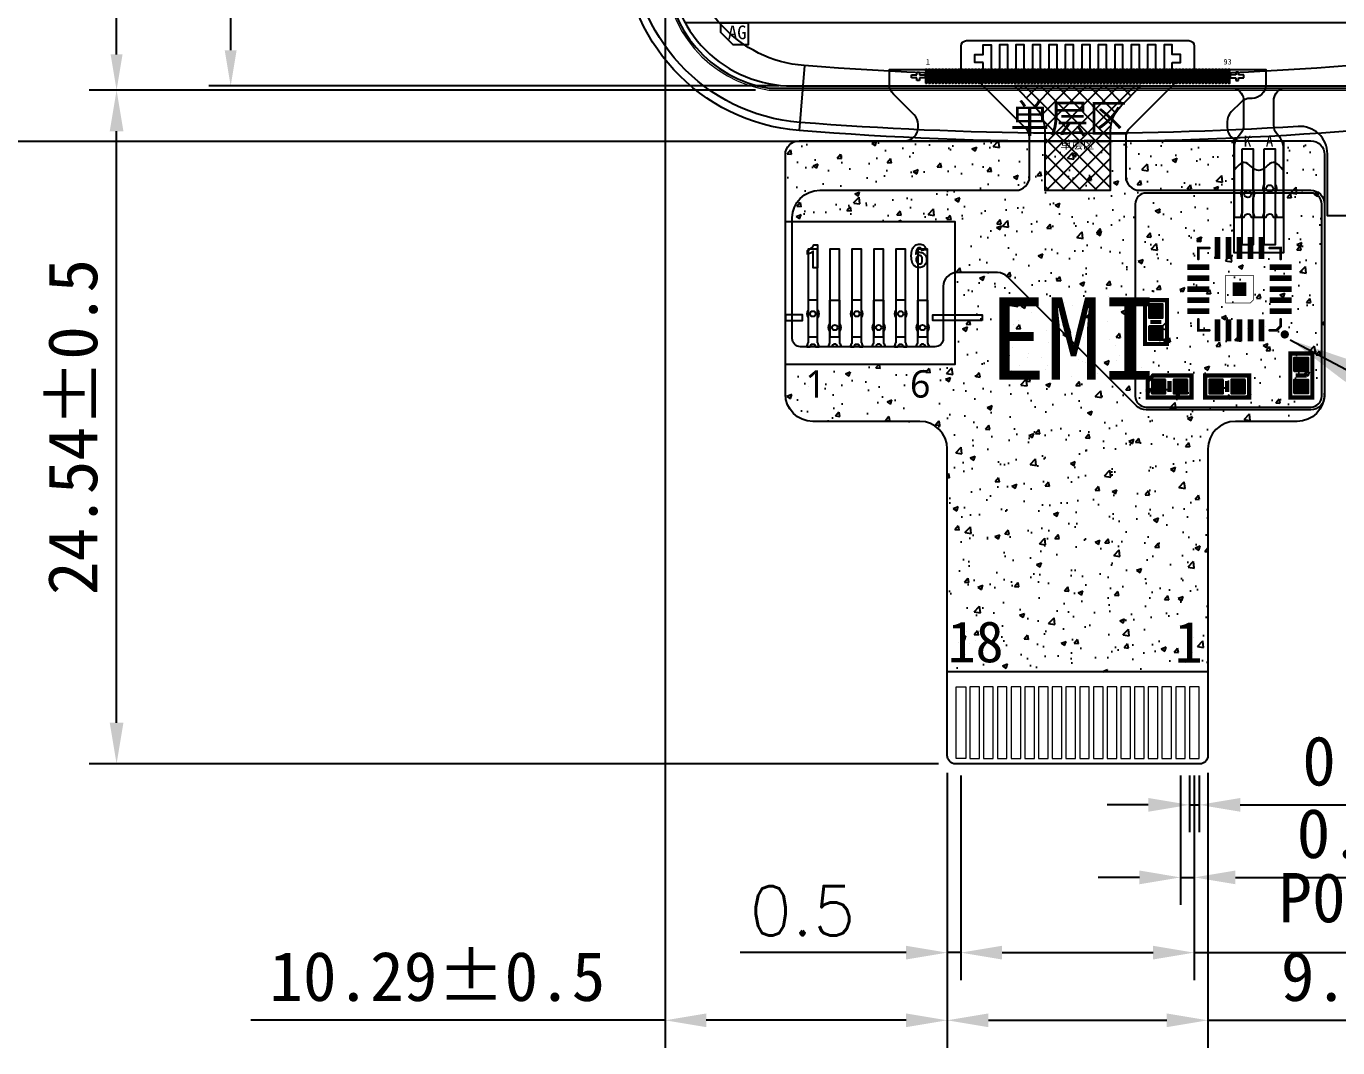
# Model space of a CAD drawing. Header units: millimetres. Extents: x -211 to 1637, y 270 to 770.
# Drawn here: x 1203.39 to 1251.19, y 495.92 to 533.13 of the extents above; entities that cross this region are included whole.
import ezdxf
from ezdxf.enums import TextEntityAlignment as Align

# ---------------------------------------------------------------- set-up
doc = ezdxf.new("R2010")
doc.units = ezdxf.units.MM
doc.linetypes.add('TRMIDX_20', pattern=[2, 1, 1])
for name, color, linetype in [('', 7, 'Continuous'), ('DIM', 4, 'Continuous'), ('FPC', 5, 'Continuous'), ('FPC-O正面白油层', 7, 'Continuous'), ('LENS', 3, 'Continuous'), ('TP_FPC', 62, 'Continuous'), ('保护膜', 5, 'Continuous'), ('标注', 3, 'Continuous')]:
    doc.layers.add(name, color=color, linetype=linetype)
doc.layers.add('DWG', color=7, linetype='Continuous', lineweight=18)
doc.layers.add('LCD', color=4, linetype='Continuous', lineweight=5)
doc.styles.add('Arial', font='arial.ttf', dxfattribs={"height": 3})
doc.styles.add('ROMANS', font='romans.shx', dxfattribs={"width": 0.8})
doc.styles.get("Standard").update_dxf_attribs({"font": 'txt', "bigfont": 'gbcbig.shx'})
doc.styles.add('宋体', font='')
doc.styles.add('黑体', font='simhei.ttf')
doc.styles.get('宋体').set_extended_font_data('SimSun')
doc.dimstyles.new('HJ', dxfattribs={"dimtxt": 2, "dimasz": 2, "dimexe": 1.25, "dimexo": 0.625, "dimtad": 1, "dimtxsty": '黑体', "dimcen": 2, "dimclrd": 4, "dimclre": 4, "dimclrt": 4, "dimadec": 0, "dimazin": 0, "dimtfac": 1, "dimtmove": 0, "dimatfit": 3, "dimfxl": 1, "dimarcsym": 0})
doc.dimstyles.new('ISO-25', dxfattribs={"dimtxt": 2.5, "dimasz": 2.5, "dimexe": 1.25, "dimexo": 0.625, "dimtad": 1, "dimtxsty": 'Standard', "dimcen": 2.5, "dimadec": 0, "dimazin": 0, "dimtfac": 1, "dimtmove": 0, "dimatfit": 3, "dimfxl": 1, "dimarcsym": 0})
doc.dimstyles.new('ISO-25$0', dxfattribs={"dimtxt": 1.8, "dimasz": 1.5, "dimexe": 1, "dimexo": 0.625, "dimtad": 1, "dimdsep": 46, "dimtxsty": 'Standard', "dimcen": 2.5, "dimclrd": 3, "dimclre": 3, "dimclrt": 3, "dimadec": 0, "dimazin": 0, "dimtfac": 1, "dimtmove": 0, "dimatfit": 3, "dimfxl": 1, "dimarcsym": 0})
doc.dimstyles.new('STANDARD 03$0', dxfattribs={"dimscale": 0, "dimtxt": 1.8, "dimasz": 1.3, "dimexe": 0.8, "dimexo": 0.5, "dimgap": 0.5, "dimtad": 0, "dimzin": 0, "dimdsep": 46, "dimtxsty": 'ROMANS', "dimcen": 1, "dimclrd": 256, "dimclre": 256, "dimclrt": 256, "dimadec": 0, "dimazin": 0, "dimtfac": 1, "dimtmove": 0, "dimatfit": 3, "dimfxl": 1, "dimtolj": 1, "dimtzin": 0, "dimlwd": -1, "dimarcsym": 0})

# ---------------------------------------------------------------- blocks, each defined once
blk = doc.blocks.new('*D96')
at = {"layer": 'DIM', "color": 4, "lineweight": -2}
for p, q in [((1241.084, 570.062), (1184.773, 570.062)), ((1186.023, 568.062), (1186.023, 530.927)), ((1241.084, 528.927), (1184.773, 528.927))]:
    blk.add_line(p, q, dxfattribs=at)
at = {"layer": 'DIM', "color": 4}
for points in [[(1185.69, 568.062), (1186.356, 568.062), (1186.023, 570.062)], [(1185.69, 530.927), (1186.356, 530.927), (1186.023, 528.927)]]:
    blk.add_solid(points, dxfattribs=at)
at = {"layer": 'DIM', "color": 4, "insert": (1184.269, 549.919), "char_height": 2, "attachment_point": 5, "rotation": 90, "style": '黑体'}
blk.add_mtext('LENS OD 41,13{\\A0;\\fArial|b0|i0|c134|p34;%%P\\fSimHei|b0|i0|c134|p49;0.05}', dxfattribs=at)
blk = doc.blocks.new('SMOOTH_0$0254')
at = {"const_width": 0.0127}
blk.add_lwpolyline([(-0.00635, 0, 1), (0.00635, 0, 1)], format="xyb", close=True, dxfattribs=at)
blk = doc.blocks.new('DRIL_HOLE_0')
blk.add_lwpolyline([(0, 0, 1), (0, 0, 1)], format="xyb", close=True)
blk = doc.blocks.new('PAD_0')
blk.add_lwpolyline([(0, 0, 1), (0, 0, 1)], format="xyb", close=True)
blk = doc.blocks.new('*D106')
at = {"layer": 'FPC', "color": 3, "lineweight": -2}
for p, q in [((1231.323, 568.086), (1210.042, 568.086)), ((1230.823, 530.952), (1210.042, 530.952))]:
    blk.add_line(p, q, dxfattribs=at)
at = {"layer": 'FPC', "color": 3}
for p, q in [((1210.842, 566.786), (1210.842, 557.327)), ((1210.842, 532.252), (1210.842, 545.047))]:
    blk.add_line(p, q, dxfattribs=at)
for points in [[(1210.625, 566.786), (1211.059, 566.786), (1210.842, 568.086)], [(1210.625, 532.252), (1211.059, 532.252), (1210.842, 530.952)]]:
    blk.add_solid(points, dxfattribs=at)
at = {"layer": 'FPC', "color": 7, "insert": (1210.842, 551.187), "char_height": 1.8, "attachment_point": 5, "rotation": 90, "style": '宋体'}
blk.add_mtext('\\A1;LCD 37.13', dxfattribs=at)
blk = doc.blocks.new('*D107')
at = {"layer": 'FPC', "color": 3, "lineweight": -2}
for p, q in [((1231.124, 568.236), (1205.884, 568.236)), ((1229.965, 530.802), (1205.884, 530.802))]:
    blk.add_line(p, q, dxfattribs=at)
at = {"layer": 'FPC', "color": 3}
for p, q in [((1206.684, 566.936), (1206.684, 558.86)), ((1206.684, 532.102), (1206.684, 540.18))]:
    blk.add_line(p, q, dxfattribs=at)
for points in [[(1206.467, 566.936), (1206.901, 566.936), (1206.684, 568.236)], [(1206.467, 532.102), (1206.901, 532.102), (1206.684, 530.802)]]:
    blk.add_solid(points, dxfattribs=at)
at = {"layer": 'FPC', "color": 7, "insert": (1206.684, 549.52), "char_height": 1.8, "attachment_point": 5, "rotation": 90, "style": '宋体'}
blk.add_mtext('\\A1;LCM 37.43\\fSimSun|b0|i0|c134|p2;±0.2', dxfattribs=at)
blk = doc.blocks.new('zw$5E')
at = {"color": 4}
for p, q in [((0, -1.75), (0, 1.75)), ((-1.75, 0), (1.75, 0))]:
    blk.add_line(p, q, dxfattribs=at)
at = {"layer": 'FPC', "color": 2}
for points in [[(-13.006, -17.867), (-13.006, -17.517), (-12.006, -17.517), (-12.006, -18.317), (-12.556, -18.317)], [(13.006, -17.867), (13.006, -17.517), (12.006, -17.517), (12.006, -18.317), (12.556, -18.317)]]:
    blk.add_lwpolyline(points, close=True, dxfattribs=at)
at = {"layer": '标注', "color": 4}
blk.add_line((14.312, -17.517), (-14.312, -17.517), dxfattribs=at)
at = {"layer": '标注'}
for p, q in [((-6.06, -19.517), (-6.06, -19.417)), ((-6.06, -19.417), (-5.86, -19.417)), ((-5.86, -19.517), (-6.06, -19.517)), ((-5.86, -19.417), (-5.86, -19.317)), ((-5.86, -19.317), (-5.76, -19.317)), ((-5.86, -19.617), (-5.86, -19.517)), ((-5.76, -19.317), (-5.76, -19.417)), ((-5.76, -19.417), (-5.56, -19.417)), ((-5.56, -19.517), (-5.76, -19.517)), ((-5.76, -19.517), (-5.76, -19.617)), ((-5.56, -19.417), (-5.56, -19.517)), ((5.76, -19.417), (5.56, -19.417)), ((5.56, -19.417), (5.56, -19.517)), ((5.56, -19.517), (5.76, -19.517)), ((5.86, -19.317), (5.76, -19.317)), ((5.76, -19.317), (5.76, -19.417)), ((5.76, -19.517), (5.76, -19.617)), ((5.86, -19.417), (5.86, -19.317)), ((6.06, -19.417), (5.86, -19.417)), ((5.86, -19.517), (6.06, -19.517)), ((5.86, -19.617), (5.86, -19.517)), ((6.06, -19.517), (6.06, -19.417)), ((-5.76, -19.617), (-5.86, -19.617)), ((5.76, -19.617), (5.86, -19.617))]:
    blk.add_line(p, q, dxfattribs=at)
at = {"layer": '标注', "color": 4}
for points in [[(-10.386, -19.817), (10.386, -19.817, 0.414214), (14.886, -15.317), (14.886, 12.317, 0.414214), (9.886, 17.317), (-9.886, 17.317, 0.414214), (-14.886, 12.317), (-14.886, -15.317, 0.414214)], [(-8.986, -16.317), (8.986, -16.317, 0.414214), (13.986, -11.317), (13.986, 11.317, 0.414214), (8.986, 16.317), (-8.986, 16.317, 0.414214), (-13.986, 11.317), (-13.986, -11.317, 0.414214)]]:
    blk.add_lwpolyline(points, format="xyb", close=True, dxfattribs=at)
at = {"layer": '标注', "color": 6}
blk.add_lwpolyline([(-14.291, -17.117), (14.291, -17.117, 0.108399), (14.686, -15.317), (14.686, 12.317, 0.414214), (9.886, 17.117), (-9.886, 17.117, 0.414214), (-14.686, 12.317), (-14.686, -15.317, 0.108399), (-14.291, -17.117)], format="xyb", close=True, dxfattribs=at)
at = {"layer": '标注'}
for points in [[(-5.55, -19.717), (-5.49, -19.717), (-5.49, -19.217), (-5.55, -19.217)], [(-5.43, -19.717), (-5.37, -19.717), (-5.37, -19.217), (-5.43, -19.217)], [(-5.31, -19.717), (-5.25, -19.717), (-5.25, -19.217), (-5.31, -19.217)], [(-5.19, -19.717), (-5.13, -19.717), (-5.13, -19.217), (-5.19, -19.217)], [(-5.07, -19.717), (-5.01, -19.717), (-5.01, -19.217), (-5.07, -19.217)], [(-4.95, -19.717), (-4.89, -19.717), (-4.89, -19.217), (-4.95, -19.217)], [(-4.83, -19.717), (-4.77, -19.717), (-4.77, -19.217), (-4.83, -19.217)], [(-4.71, -19.717), (-4.65, -19.717), (-4.65, -19.217), (-4.71, -19.217)], [(-4.59, -19.717), (-4.53, -19.717), (-4.53, -19.217), (-4.59, -19.217)], [(-4.47, -19.717), (-4.41, -19.717), (-4.41, -19.217), (-4.47, -19.217)], [(-4.35, -19.717), (-4.29, -19.717), (-4.29, -19.217), (-4.35, -19.217)], [(-4.23, -19.717), (-4.17, -19.717), (-4.17, -19.217), (-4.23, -19.217)], [(-4.11, -19.717), (-4.05, -19.717), (-4.05, -19.217), (-4.11, -19.217)], [(-3.99, -19.717), (-3.93, -19.717), (-3.93, -19.217), (-3.99, -19.217)], [(-3.87, -19.717), (-3.81, -19.717), (-3.81, -19.217), (-3.87, -19.217)], [(-3.75, -19.717), (-3.69, -19.717), (-3.69, -19.217), (-3.75, -19.217)], [(-3.63, -19.717), (-3.57, -19.717), (-3.57, -19.217), (-3.63, -19.217)], [(-3.51, -19.717), (-3.45, -19.717), (-3.45, -19.217), (-3.51, -19.217)], [(-3.39, -19.717), (-3.33, -19.717), (-3.33, -19.217), (-3.39, -19.217)], [(-3.27, -19.717), (-3.21, -19.717), (-3.21, -19.217), (-3.27, -19.217)], [(-3.15, -19.717), (-3.09, -19.717), (-3.09, -19.217), (-3.15, -19.217)], [(-3.03, -19.717), (-2.97, -19.717), (-2.97, -19.217), (-3.03, -19.217)], [(-2.91, -19.717), (-2.85, -19.717), (-2.85, -19.217), (-2.91, -19.217)], [(-2.79, -19.717), (-2.73, -19.717), (-2.73, -19.217), (-2.79, -19.217)], [(-2.67, -19.717), (-2.61, -19.717), (-2.61, -19.217), (-2.67, -19.217)], [(-2.55, -19.717), (-2.49, -19.717), (-2.49, -19.217), (-2.55, -19.217)], [(-2.43, -19.717), (-2.37, -19.717), (-2.37, -19.217), (-2.43, -19.217)], [(-2.31, -19.717), (-2.25, -19.717), (-2.25, -19.217), (-2.31, -19.217)], [(-2.19, -19.717), (-2.13, -19.717), (-2.13, -19.217), (-2.19, -19.217)], [(-2.07, -19.717), (-2.01, -19.717), (-2.01, -19.217), (-2.07, -19.217)], [(-1.95, -19.717), (-1.89, -19.717), (-1.89, -19.217), (-1.95, -19.217)], [(-1.83, -19.717), (-1.77, -19.717), (-1.77, -19.217), (-1.83, -19.217)], [(-1.71, -19.717), (-1.65, -19.717), (-1.65, -19.217), (-1.71, -19.217)], [(-1.59, -19.717), (-1.53, -19.717), (-1.53, -19.217), (-1.59, -19.217)], [(-1.47, -19.717), (-1.41, -19.717), (-1.41, -19.217), (-1.47, -19.217)], [(-1.35, -19.717), (-1.29, -19.717), (-1.29, -19.217), (-1.35, -19.217)], [(-1.23, -19.717), (-1.17, -19.717), (-1.17, -19.217), (-1.23, -19.217)], [(-1.11, -19.717), (-1.05, -19.717), (-1.05, -19.217), (-1.11, -19.217)], [(-0.99, -19.717), (-0.93, -19.717), (-0.93, -19.217), (-0.99, -19.217)], [(-0.87, -19.717), (-0.81, -19.717), (-0.81, -19.217), (-0.87, -19.217)], [(-0.75, -19.717), (-0.69, -19.717), (-0.69, -19.217), (-0.75, -19.217)], [(-0.63, -19.717), (-0.57, -19.717), (-0.57, -19.217), (-0.63, -19.217)], [(-0.51, -19.717), (-0.45, -19.717), (-0.45, -19.217), (-0.51, -19.217)], [(-0.39, -19.717), (-0.33, -19.717), (-0.33, -19.217), (-0.39, -19.217)], [(-0.27, -19.717), (-0.21, -19.717), (-0.21, -19.217), (-0.27, -19.217)], [(-0.15, -19.717), (-0.09, -19.717), (-0.09, -19.217), (-0.15, -19.217)], [(-0.03, -19.717), (0.03, -19.717), (0.03, -19.217), (-0.03, -19.217)], [(0.09, -19.717), (0.15, -19.717), (0.15, -19.217), (0.09, -19.217)], [(0.21, -19.717), (0.27, -19.717), (0.27, -19.217), (0.21, -19.217)], [(0.33, -19.717), (0.39, -19.717), (0.39, -19.217), (0.33, -19.217)], [(0.45, -19.717), (0.51, -19.717), (0.51, -19.217), (0.45, -19.217)], [(0.57, -19.717), (0.63, -19.717), (0.63, -19.217), (0.57, -19.217)], [(0.69, -19.717), (0.75, -19.717), (0.75, -19.217), (0.69, -19.217)], [(0.81, -19.717), (0.87, -19.717), (0.87, -19.217), (0.81, -19.217)], [(0.93, -19.717), (0.99, -19.717), (0.99, -19.217), (0.93, -19.217)], [(1.05, -19.717), (1.11, -19.717), (1.11, -19.217), (1.05, -19.217)], [(1.17, -19.717), (1.23, -19.717), (1.23, -19.217), (1.17, -19.217)], [(1.29, -19.717), (1.35, -19.717), (1.35, -19.217), (1.29, -19.217)], [(1.41, -19.717), (1.47, -19.717), (1.47, -19.217), (1.41, -19.217)], [(1.53, -19.717), (1.59, -19.717), (1.59, -19.217), (1.53, -19.217)], [(1.65, -19.717), (1.71, -19.717), (1.71, -19.217), (1.65, -19.217)], [(1.77, -19.717), (1.83, -19.717), (1.83, -19.217), (1.77, -19.217)], [(1.89, -19.717), (1.95, -19.717), (1.95, -19.217), (1.89, -19.217)], [(2.01, -19.717), (2.07, -19.717), (2.07, -19.217), (2.01, -19.217)], [(2.13, -19.717), (2.19, -19.717), (2.19, -19.217), (2.13, -19.217)], [(2.25, -19.717), (2.31, -19.717), (2.31, -19.217), (2.25, -19.217)], [(2.37, -19.717), (2.43, -19.717), (2.43, -19.217), (2.37, -19.217)], [(2.49, -19.717), (2.55, -19.717), (2.55, -19.217), (2.49, -19.217)], [(2.61, -19.717), (2.67, -19.717), (2.67, -19.217), (2.61, -19.217)], [(2.73, -19.717), (2.79, -19.717), (2.79, -19.217), (2.73, -19.217)], [(2.85, -19.717), (2.91, -19.717), (2.91, -19.217), (2.85, -19.217)], [(2.97, -19.717), (3.03, -19.717), (3.03, -19.217), (2.97, -19.217)], [(3.09, -19.717), (3.15, -19.717), (3.15, -19.217), (3.09, -19.217)], [(3.21, -19.717), (3.27, -19.717), (3.27, -19.217), (3.21, -19.217)], [(3.33, -19.717), (3.39, -19.717), (3.39, -19.217), (3.33, -19.217)], [(3.45, -19.717), (3.51, -19.717), (3.51, -19.217), (3.45, -19.217)], [(3.57, -19.717), (3.63, -19.717), (3.63, -19.217), (3.57, -19.217)], [(3.69, -19.717), (3.75, -19.717), (3.75, -19.217), (3.69, -19.217)], [(3.81, -19.717), (3.87, -19.717), (3.87, -19.217), (3.81, -19.217)], [(3.93, -19.717), (3.99, -19.717), (3.99, -19.217), (3.93, -19.217)], [(4.05, -19.717), (4.11, -19.717), (4.11, -19.217), (4.05, -19.217)], [(4.17, -19.717), (4.23, -19.717), (4.23, -19.217), (4.17, -19.217)], [(4.29, -19.717), (4.35, -19.717), (4.35, -19.217), (4.29, -19.217)], [(4.41, -19.717), (4.47, -19.717), (4.47, -19.217), (4.41, -19.217)], [(4.53, -19.717), (4.59, -19.717), (4.59, -19.217), (4.53, -19.217)], [(4.65, -19.717), (4.71, -19.717), (4.71, -19.217), (4.65, -19.217)], [(4.77, -19.717), (4.83, -19.717), (4.83, -19.217), (4.77, -19.217)], [(4.89, -19.717), (4.95, -19.717), (4.95, -19.217), (4.89, -19.217)], [(5.01, -19.717), (5.07, -19.717), (5.07, -19.217), (5.01, -19.217)], [(5.13, -19.717), (5.19, -19.717), (5.19, -19.217), (5.13, -19.217)], [(5.25, -19.717), (5.31, -19.717), (5.31, -19.217), (5.25, -19.217)], [(5.37, -19.717), (5.43, -19.717), (5.43, -19.217), (5.37, -19.217)], [(5.49, -19.717), (5.55, -19.717), (5.55, -19.217), (5.49, -19.217)]]:
    blk.add_lwpolyline(points, close=True, dxfattribs=at)
at = {"layer": 'LCD', "color": 4, "style": '宋体'}
for s, p in [('1.69"', (0, 11.517)), ('240*RGB*280', (0, 7.631)), ('Viewing Direction', (0, -7.035)), ('ALL', (0, -12.142))]:
    blk.add_text(s, height=1.75, dxfattribs=at).set_placement(p, align=Align.MIDDLE_CENTER)
at = {"layer": '标注', "color": 1, "width": 0.57324, "attachment_point": 5, "style": '宋体'}
for s, insert, char_height in [('{\\C2;AG}', (-12.406, -17.868), 0.5), ('{\\C2;AG}', (12.406, -17.868), 0.5), ('1', (-5.458, -18.935), 0.2), ('93', (5.464, -18.935), 0.2)]:
    blk.add_mtext(s, dxfattribs=dict(at, insert=insert, char_height=char_height))
blk = doc.blocks.new('zw$6484')
at = {"layer": '', "lineweight": 5}
blk.add_lwpolyline([(-15.035, -33.034, 0.370918), (-11.25, -37.434), (11.25, -37.434, 0.370918), (15.035, -33.034), (15.035, -4.95, 0.414214), (10.085, 0), (-10.085, 0, 0.414214), (-15.035, -4.95), (-15.035, -32.984)], format="xyb", dxfattribs=at)
at = {"color": 5, "ltscale": 5}
blk.add_lwpolyline([(-14.965, -33.034, 0.370578), (-11.245, -37.364), (11.245, -37.364, 0.370578), (14.965, -33.034), (14.965, -4.95, 0.414214), (10.085, -0.07), (-10.085, -0.07, 0.414214), (-14.965, -4.95), (-14.965, -32.984)], format="xyb", dxfattribs=at)
blk = doc.blocks.new('*D101')
at = {"layer": 'DIM', "color": 3, "lineweight": -2}
for p, q in [((1229.84, 530.802), (1205.684, 530.802)), ((1206.684, 507.76), (1206.684, 529.302)), ((1236.634, 506.26), (1205.684, 506.26))]:
    blk.add_line(p, q, dxfattribs=at)
at = {"layer": 'DIM', "color": 3}
for points in [[(1206.434, 529.302), (1206.934, 529.302), (1206.684, 530.802)], [(1206.434, 507.76), (1206.934, 507.76), (1206.684, 506.26)]]:
    blk.add_solid(points, dxfattribs=at)
at = {"layer": 'DIM', "color": 3, "insert": (1205.094, 518.531), "char_height": 1.8, "attachment_point": 5, "rotation": 90, "style": '宋体'}
blk.add_mtext('24.54%%P0.5', dxfattribs=at)
blk = doc.blocks.new('*D110')
at = {"layer": 'DIM', "color": 3, "lineweight": -2}
for p, q in [((1245.784, 505.835), (1245.784, 503.766)), ((1246.134, 505.835), (1246.134, 503.766)), ((1244.284, 504.766), (1242.784, 504.766)), ((1245.784, 504.766), (1246.134, 504.766)), ((1247.634, 504.766), (1262.904, 504.766))]:
    blk.add_line(p, q, dxfattribs=at)
at = {"layer": 'DIM', "color": 3}
for points in [[(1244.284, 505.016), (1244.284, 504.516), (1245.784, 504.766)], [(1247.634, 505.016), (1247.634, 504.516), (1246.134, 504.766)]]:
    blk.add_solid(points, dxfattribs=at)
at = {"layer": 'DIM', "color": 3, "insert": (1256.019, 506.356), "char_height": 1.8, "attachment_point": 5, "style": '宋体'}
blk.add_mtext('0.35%%P0.03', dxfattribs=at)
blk = doc.blocks.new('*D111')
at = {"layer": 'DIM', "color": 3, "lineweight": -2}
for p, q in [((1245.459, 505.835), (1245.459, 501.124)), ((1245.959, 505.835), (1245.959, 501.124)), ((1243.959, 502.124), (1242.459, 502.124)), ((1245.459, 502.124), (1245.959, 502.124)), ((1247.459, 502.124), (1261.449, 502.124))]:
    blk.add_line(p, q, dxfattribs=at)
at = {"layer": 'DIM', "color": 3}
for points in [[(1243.959, 502.374), (1243.959, 501.874), (1245.459, 502.124)], [(1247.459, 502.374), (1247.459, 501.874), (1245.959, 502.124)]]:
    blk.add_solid(points, dxfattribs=at)
at = {"layer": 'DIM', "color": 3, "insert": (1255.204, 503.714), "char_height": 1.8, "attachment_point": 5, "style": '宋体'}
blk.add_mtext('0.5{\\fSimSun|b0|i0|c134|p2;±0.03}', dxfattribs=at)
blk = doc.blocks.new('*D112')
at = {"layer": 'DIM', "color": 3, "lineweight": -2}
for p, q in [((1237.459, 505.835), (1237.459, 498.383)), ((1245.959, 505.835), (1245.959, 498.383)), ((1238.959, 499.383), (1244.459, 499.383)), ((1245.959, 499.383), (1275.839, 499.383))]:
    blk.add_line(p, q, dxfattribs=at)
at = {"layer": 'DIM', "color": 3}
for points in [[(1238.959, 499.633), (1238.959, 499.133), (1237.459, 499.383)], [(1244.459, 499.633), (1244.459, 499.133), (1245.959, 499.383)]]:
    blk.add_solid(points, dxfattribs=at)
at = {"layer": 'DIM', "color": 3, "insert": (1261.884, 501.148), "char_height": 1.8, "attachment_point": 5, "style": '宋体'}
blk.add_mtext('P0.5*(18-1)=8.5{\\fSimSun|b0|i0|c134|p2;±0.05}', dxfattribs=at)
blk = doc.blocks.new('*D113')
at = {"layer": 'DIM', "color": 3, "lineweight": -2}
for p, q in [((1236.959, 505.935), (1236.959, 495.918)), ((1246.459, 505.935), (1246.459, 495.918)), ((1238.459, 496.918), (1244.959, 496.918)), ((1246.459, 496.918), (1259.574, 496.918))]:
    blk.add_line(p, q, dxfattribs=at)
at = {"layer": 'DIM', "color": 3}
for points in [[(1238.459, 497.168), (1238.459, 496.668), (1236.959, 496.918)], [(1244.959, 497.168), (1244.959, 496.668), (1246.459, 496.918)]]:
    blk.add_solid(points, dxfattribs=at)
at = {"layer": 'DIM', "color": 3, "insert": (1254.014, 498.508), "char_height": 1.8, "attachment_point": 5, "style": '宋体'}
blk.add_mtext('9.5{\\fSimSun|b0|i0|c134|p2;±0.1}', dxfattribs=at)
blk = doc.blocks.new('*D114')
at = {"layer": 'DIM', "color": 3, "lineweight": -2}
for p, q in [((1236.959, 505.935), (1236.959, 498.383)), ((1237.459, 505.835), (1237.459, 498.383)), ((1235.459, 499.383), (1229.409, 499.383)), ((1237.459, 499.383), (1236.959, 499.383)), ((1238.959, 499.383), (1240.459, 499.383))]:
    blk.add_line(p, q, dxfattribs=at)
at = {"layer": 'DIM', "color": 3}
for points in [[(1235.459, 499.633), (1235.459, 499.133), (1236.959, 499.383)], [(1238.959, 499.633), (1238.959, 499.133), (1237.459, 499.383)]]:
    blk.add_solid(points, dxfattribs=at)
at = {"layer": 'DIM', "color": 3, "insert": (1231.684, 500.908), "char_height": 1.8, "attachment_point": 5}
blk.add_mtext('0.5', dxfattribs=at)
blk = doc.blocks.new('*D115')
at = {"layer": 'DIM', "color": 3, "lineweight": -2}
for p, q in [((1226.674, 534.627), (1226.674, 495.918)), ((1236.959, 505.935), (1236.959, 495.918)), ((1226.674, 496.918), (1211.574, 496.918)), ((1235.459, 496.918), (1228.174, 496.918))]:
    blk.add_line(p, q, dxfattribs=at)
at = {"layer": 'DIM', "color": 3}
for points in [[(1228.174, 497.168), (1228.174, 496.668), (1226.674, 496.918)], [(1235.459, 497.168), (1235.459, 496.668), (1236.959, 496.918)]]:
    blk.add_solid(points, dxfattribs=at)
at = {"layer": 'DIM', "color": 3, "insert": (1218.374, 498.508), "char_height": 1.8, "attachment_point": 5, "style": '宋体'}
blk.add_mtext('10.29%%P0.5', dxfattribs=at)

msp = doc.modelspace()

# ---------------------------------------------------------------- hatches: boundary and pattern name
h = msp.add_hatch()
h.set_pattern_fill('ANSI37', color=4, scale=0.13, style=0)
h.set_pattern_definition([(45, (711.4772, 51.1766), (-0.29185832, 0.29185832), []), (135, (711.4772, 51.1766), (-0.29185832, -0.29185832), [])])
edge = h.paths.add_edge_path()
edge.add_line((1239.40817, 530.95427), (1240.13035, 530.23208))
edge.add_arc((1239.21111, 529.31285), 1.3, 0, 45, ccw=False)
edge.add_line((1240.51111, 529.31285), (1240.51111, 527.15227))
edge.add_line((1240.51111, 527.15227), (1242.91111, 527.15227))
edge.add_line((1242.91111, 527.15227), (1242.91111, 529.31285))
edge.add_arc((1244.21111, 529.31285), 1.3, 135, 180, ccw=False)
edge.add_line((1243.29187, 530.23208), (1244.01405, 530.95427))
edge.add_line((1244.01405, 530.95427), (1239.40817, 530.95427))
h.paths.add_polyline_path([(1241.00977, 529.03859), (1242.40022, 529.03859), (1242.40022, 528.48747), (1241.00977, 528.48747)], flags=24)
at = {"layer": 'DIM'}
h = msp.add_hatch(dxfattribs=at)
h.set_pattern_fill('AR-CONC,_O', color=251, scale=0.01)
h.set_pattern_definition([(50, (245.9766, 0), (1.8218467, -0.1593909), [0.1905, -2.0955]), (355, (245.9766, 0), (-0.3524283, 1.9105664), [0.1524, -1.6764]), (100.451, (246.1285, -0.0133), (1.469425, 1.751167), [0.1619, -1.7809]), (46.1842, (245.9766, 0.508), (2.7107904, -0.4204233), [0.28575, -3.14325]), (96.6356, (246.2025, 0.473), (2.3740423, 2.4742556), [0.24285, -2.67135]), (351.184, (245.9766, 0.508), (2.374046, 2.474251), [0.2286, -2.5146]), (21, (246.2306, 0.381), (1.5161488, -1.0226552), [0.1905, -2.0955]), (326, (246.2306, 0.381), (0.6180203, 1.8418797), [0.1524, -1.6764]), (71.4514, (246.357, 0.2958), (2.134165, 0.8192286), [0.1619, -1.7809]), (37.5, (245.97664, 0), (0.03088603, 0.8455504), [0, -1.65608, 0, -1.7018, 0, -1.68275]), (7.5, (245.9766, 0), (0.6681966, 1.00180575), [0, -0.97028, 0, -1.61798, 0, -0.64135]), (327.5, (245.4102, 0), (1.35590595, -0.05728744), [0, -0.635, 0, -1.9812, 0, -2.6289]), (317.5, (245.1562, 0), (1.4812918, 0.2542649), [0, -0.8255, 0, -1.31572, 0, -1.8669])])
h.paths.add_polyline_path([(1249.70543, 518.73285, 0.41421356), (1250.70543, 519.73285), (1250.70543, 528.45227, 0.41421356), (1250.20543, 528.95227), (1249.2095, 528.95227), (1249.2095, 524.8688), (1247.4095, 524.8688), (1247.4095, 528.95227), (1235.3995, 528.95227), (1231.55741, 528.95227, 0.41421356), (1231.05741, 528.45227), (1231.05741, 519.73285, 0.41421356), (1232.05741, 518.73285), (1235.9595, 518.73285, -0.41421356), (1236.9595, 517.73285), (1236.9595, 509.60972), (1246.4595, 509.60972), (1246.4595, 517.73285, -0.41421356), (1247.4595, 518.73285)])
h.paths.add_polyline_path([(1231.05741, 526.01285), (1237.2345, 526.01285), (1237.2345, 520.81285), (1231.05741, 520.81285)], flags=17)

# ---------------------------------------------------------------- linework, layer by layer
at = {"color": 4}
msp.add_lwpolyline([(1239.40817, 530.95427), (1240.13035, 530.23208, -0.19891237), (1240.51111, 529.31285), (1240.51111, 527.15227), (1242.91111, 527.15227), (1242.91111, 529.31285, -0.19891237), (1243.29187, 530.23208), (1244.01405, 530.95427), (1239.40817, 530.95427)], format="xyb", close=True, dxfattribs=at)
for points in [[(1244.2095, 527.05227, 0.41421356), (1243.8095, 526.65227), (1243.8095, 519.65227, 0.41421356), (1244.2095, 519.25227), (1250.2095, 519.25227, 0.41421356), (1250.6095, 519.65227), (1250.6095, 526.65227, 0.41421356), (1250.2095, 527.05227)], [(1232.2845, 521.45227, 0.17157288), (1232.2345, 521.59369), (1232.2345, 522.51085, 0.35355339), (1232.2345, 522.79369), (1232.2345, 523.15227), (1231.8845, 523.15227), (1231.8845, 522.79369, 0.35355339), (1231.8845, 522.51085), (1231.8845, 521.59369, 0.17157288), (1231.8345, 521.45227), (1231.9595, 521.45227, -1), (1232.1595, 521.45227)], [(1232.6345, 521.45227, -0.17157288), (1232.6845, 521.59369), (1232.6845, 522.01085, -0.35355339), (1232.6845, 522.29369), (1232.6845, 523.15227), (1233.0345, 523.15227), (1233.0345, 522.29369, -0.35355339), (1233.0345, 522.01085), (1233.0345, 521.59369, -0.17157288), (1233.0845, 521.45227), (1232.9595, 521.45227, 1), (1232.7595, 521.45227)], [(1233.8845, 521.45227, 0.17157288), (1233.8345, 521.59369), (1233.8345, 522.51085, 0.35355339), (1233.8345, 522.79369), (1233.8345, 523.15227), (1233.4845, 523.15227), (1233.4845, 522.79369, 0.35355339), (1233.4845, 522.51085), (1233.4845, 521.59369, 0.17157288), (1233.4345, 521.45227), (1233.5595, 521.45227, -1), (1233.7595, 521.45227)], [(1234.2345, 521.45227, -0.17157288), (1234.2845, 521.59369), (1234.2845, 522.01085, -0.35355339), (1234.2845, 522.29369), (1234.2845, 523.15227), (1234.6345, 523.15227), (1234.6345, 522.29369, -0.35355339), (1234.6345, 522.01085), (1234.6345, 521.59369, -0.17157288), (1234.6845, 521.45227), (1234.5595, 521.45227, 1), (1234.3595, 521.45227)], [(1235.4845, 521.45227, 0.17157288), (1235.4345, 521.59369), (1235.4345, 522.51085, 0.35355339), (1235.4345, 522.79369), (1235.4345, 523.15227), (1235.0845, 523.15227), (1235.0845, 522.79369, 0.35355339), (1235.0845, 522.51085), (1235.0845, 521.59369, 0.17157288), (1235.0345, 521.45227), (1235.1595, 521.45227, -1), (1235.3595, 521.45227)], [(1235.8345, 521.45227, -0.17157288), (1235.8845, 521.59369), (1235.8845, 522.01085, -0.35355339), (1235.8845, 522.29369), (1235.8845, 523.15227), (1236.2345, 523.15227), (1236.2345, 522.29369, -0.35355339), (1236.2345, 522.01085), (1236.2345, 521.59369, -0.17157288), (1236.2845, 521.45227), (1236.1595, 521.45227, 1), (1235.9595, 521.45227)]]:
    msp.add_lwpolyline(points, format="xyb", close=True)
for points in [[(1231.05741, 526.01285), (1237.2345, 526.01285), (1237.2345, 520.81285), (1231.05741, 520.81285)], [(1231.05741, 522.41285), (1231.6845, 522.41285), (1231.6845, 522.61285), (1231.05741, 522.61285)], [(1238.2345, 522.41285), (1236.4345, 522.41285), (1236.4345, 522.61285), (1238.2345, 522.61285)]]:
    msp.add_lwpolyline(points, close=True)
at = {"color": 1}
for points, const_width in [([(1246.8095, 524.65227), (1246.8095, 525.45227)], 0.2), ([(1247.2095, 524.65227), (1247.2095, 525.45227)], 0.2), ([(1247.6095, 524.65227), (1247.6095, 525.45227)], 0.2), ([(1248.0095, 524.65227), (1248.0095, 525.45227)], 0.2), ([(1248.4095, 524.65227), (1248.4095, 525.45227)], 0.2), ([(1245.7095, 524.35227), (1246.5095, 524.35227)], 0.2), ([(1248.7095, 524.35227), (1249.5095, 524.35227)], 0.2), ([(1245.7095, 523.95227), (1246.5095, 523.95227)], 0.2), ([(1248.7095, 523.95227), (1249.5095, 523.95227)], 0.2), ([(1245.7095, 523.55227), (1246.5095, 523.55227)], 0.2), ([(1247.3595, 523.55227), (1247.8595, 523.55227)], 0.5), ([(1248.7095, 523.55227), (1249.5095, 523.55227)], 0.2), ([(1244.3095, 522.75227), (1244.8175, 522.75227)], 0.5), ([(1245.7095, 523.15227), (1246.5095, 523.15227)], 0.2), ([(1248.7095, 523.15227), (1249.5095, 523.15227)], 0.2), ([(1245.7095, 522.75227), (1246.5095, 522.75227)], 0.2), ([(1246.8095, 521.65227), (1246.8095, 522.45227)], 0.2), ([(1247.2095, 521.65227), (1247.2095, 522.45227)], 0.2), ([(1247.6095, 521.65227), (1247.6095, 522.45227)], 0.2), ([(1248.0095, 521.65227), (1248.0095, 522.45227)], 0.2), ([(1248.4095, 521.65227), (1248.4095, 522.45227)], 0.2), ([(1248.7095, 522.75227), (1249.5095, 522.75227)], 0.2), ([(1244.3095, 521.95227), (1244.8175, 521.95227)], 0.5), ([(1249.6055, 520.80627), (1250.1135, 520.80627)], 0.5), ([(1244.6595, 520.26027), (1244.6595, 519.75227)], 0.5), ([(1245.4595, 520.26027), (1245.4595, 519.75227)], 0.5), ([(1246.7595, 520.26027), (1246.7595, 519.75227)], 0.5), ([(1247.5595, 520.26027), (1247.5595, 519.75227)], 0.5), ([(1249.6055, 520.00627), (1250.1135, 520.00627)], 0.5)]:
    msp.add_lwpolyline(points, dxfattribs=dict(at, const_width=const_width))
at = {"color": 0}
for points in [[(1231.85929, 524.81198), (1231.85929, 524.95748, 0.20259725), (1232.09539, 525.16818), (1232.22479, 525.16818), (1232.22479, 524.32998), (1232.06529, 524.32998), (1232.06529, 524.93338, -0.11000046)], [(1235.97796, 525.05245, 0.14005778), (1235.92046, 525.05561, 0.15425612), (1235.86731, 525.02382, 0.11730981), (1235.83758, 524.97165, 0.05518852), (1235.81405, 524.82353, -0.1019558), (1235.8768, 524.87439, -0.09349026), (1235.94111, 524.89299, -0.10761422), (1236.03833, 524.88157, -0.12203776), (1236.13365, 524.81773, -0.18400734), (1236.20444, 524.63868, -0.16929672), (1236.15426, 524.44432, -0.20706814), (1235.98468, 524.34097, -0.17578496), (1235.79902, 524.37463, -0.18487103), (1235.67718, 524.53604, -0.07043958), (1235.64853, 524.73737, -0.0607945), (1235.66712, 524.94585, -0.15678695), (1235.76022, 525.11802, -0.15512766), (1235.90461, 525.18734, -0.10254106), (1236.02671, 525.18152, -0.11259785), (1236.11035, 525.13733, -0.1039548), (1236.16375, 525.0669, -0.07120064), (1236.18965, 524.98203), (1236.03485, 524.96503, 0.10948283), (1236.01728, 525.02079, 0.16627726)], [(1236.04691, 524.65644, 0.13554853), (1236.02005, 524.73473, 0.17919427), (1235.96098, 524.77392, 0.18767185), (1235.88721, 524.76336, 0.09910619), (1235.85415, 524.73355, 0.0878097), (1235.83554, 524.69499, 0.06603297), (1235.82775, 524.64102, 0.08418586), (1235.83767, 524.56073, 0.10940365), (1235.86721, 524.5085, 0.12924726), (1235.91404, 524.47553, 0.11360114), (1235.95784, 524.47095, 0.13652871), (1236.00265, 524.48904, 0.18060386), (1236.04134, 524.55052, 0.08235934)]]:
    msp.add_lwpolyline(points, format="xyb", close=True, dxfattribs=at)
at = {"color": 2}
for points in [[(1232.2345, 521.81285), (1232.2345, 525.01285), (1231.8845, 525.01285), (1231.8845, 521.81285)], [(1232.2345, 521.81285), (1232.2345, 525.01285), (1231.8845, 525.01285), (1231.8845, 521.81285)], [(1233.0345, 521.81285), (1233.0345, 525.01285), (1232.6845, 525.01285), (1232.6845, 521.81285)], [(1233.8345, 521.81285), (1233.8345, 525.01285), (1233.4845, 525.01285), (1233.4845, 521.81285)], [(1234.6345, 521.81285), (1234.6345, 525.01285), (1234.2845, 525.01285), (1234.2845, 521.81285)], [(1235.4345, 521.81285), (1235.4345, 525.01285), (1235.0845, 525.01285), (1235.0845, 521.81285)], [(1236.2345, 521.81285), (1236.2345, 525.01285), (1235.8845, 525.01285), (1235.8845, 521.81285)]]:
    msp.add_lwpolyline(points, close=True, dxfattribs=at)
for points, const_width in [([(1246.1095, 524.65227), (1246.1095, 525.05227), (1246.5095, 525.05227)], 0.1), ([(1249.10949, 524.65227), (1249.10949, 525.05227), (1248.7095, 525.05227)], 0.1), ([(1246.1095, 522.45227), (1246.1095, 522.05227), (1246.5095, 522.05227)], 0.1), ([(1249.10949, 522.45227), (1249.10949, 522.20227), (1248.9595, 522.05227), (1248.7095, 522.05227)], 0.1), ([(1244.7635, 522.35227), (1244.3635, 522.35227)], 0.15), ([(1245.0595, 519.80627), (1245.0595, 520.20627)], 0.15), ([(1247.1595, 519.80627), (1247.1595, 520.20627)], 0.15), ([(1250.0595, 520.40627), (1249.6595, 520.40627)], 0.15)]:
    msp.add_lwpolyline(points, dxfattribs=dict(at, const_width=const_width))
for points, const_width in [([(1246.4845, 525.05227, 1), (1246.5345, 525.05227, 1)], 0.05), ([(1248.6845, 525.05227, 1), (1248.7345, 525.05227, 1)], 0.05), ([(1246.0845, 524.65227, 1), (1246.1345, 524.65227, 1)], 0.05), ([(1249.08449, 524.65227, 1), (1249.13449, 524.65227, 1)], 0.05), ([(1246.0845, 522.45227, 1), (1246.1345, 522.45227, 1)], 0.05), ([(1249.08449, 522.45227, 1), (1249.13449, 522.45227, 1)], 0.05), ([(1246.4845, 522.05227, 1), (1246.5345, 522.05227, 1)], 0.05), ([(1248.6845, 522.05227, 1), (1248.7345, 522.05227, 1)], 0.05), ([(1249.18449, 521.90227, 1), (1249.33449, 521.90227, 1)], 0.15)]:
    msp.add_lwpolyline(points, format="xyb", close=True, dxfattribs=dict(at, const_width=const_width))
at = {"linetype": 'TRMIDX_20', "const_width": 0.0254}
msp.add_lwpolyline([(1247.1095, 523.05227), (1248.0095, 523.05227), (1248.1095, 523.15227), (1248.1095, 524.05227), (1247.1095, 524.05227)], close=True, dxfattribs=at)
at = {"color": 2, "const_width": 0.15}
for points in [[(1244.9635, 523.15227), (1244.1635, 523.15227), (1244.1635, 521.55227), (1244.9635, 521.55227)], [(1250.2595, 519.60627), (1249.4595, 519.60627), (1249.4595, 521.20627), (1250.2595, 521.20627)], [(1245.8595, 519.60627), (1245.8595, 520.40627), (1244.4595, 520.40627), (1244.2595, 520.20627), (1244.2595, 519.60627)], [(1247.9595, 519.60627), (1247.9595, 520.40627), (1246.3595, 520.40627), (1246.3595, 519.60627)]]:
    msp.add_lwpolyline(points, close=True, dxfattribs=at)
at = {"color": 1}
for points in [[(1244.3095, 523.00227), (1244.3095, 522.50227), (1244.8175, 522.50227), (1244.8175, 523.00227)], [(1244.3095, 522.20227), (1244.3095, 521.70227), (1244.8175, 521.70227), (1244.8175, 522.20227)], [(1249.6055, 520.55627), (1249.6055, 521.05627), (1250.1135, 521.05627), (1250.1135, 520.55627)], [(1244.9095, 520.26027), (1244.4095, 520.26027), (1244.4095, 519.75227), (1244.9095, 519.75227)], [(1245.7095, 520.26027), (1245.2095, 520.26027), (1245.2095, 519.75227), (1245.7095, 519.75227)], [(1247.0095, 520.26027), (1246.5095, 520.26027), (1246.5095, 519.75227), (1247.0095, 519.75227)], [(1247.8095, 520.26027), (1247.3095, 520.26027), (1247.3095, 519.75227), (1247.8095, 519.75227)], [(1249.6055, 519.75627), (1249.6055, 520.25627), (1250.1135, 520.25627), (1250.1135, 519.75627)]]:
    msp.add_lwpolyline(points, close=True, dxfattribs=at)
for centre in [(1232.0595, 522.65227), (1233.6595, 522.65227), (1235.2595, 522.65227), (1232.8595, 522.15227), (1234.4595, 522.15227), (1236.0595, 522.15227)]:
    msp.add_circle(centre, 0.1)
at = {"layer": 'DIM', "color": 251}
for p, q in [((1235.3995, 528.95227), (1247.6595, 528.95227)), ((1246.4595, 509.60972), (1236.9595, 509.60972))]:
    msp.add_line(p, q, dxfattribs=at)
at = {"layer": 'DIM', "color": 30}
msp.add_lwpolyline([(1247.65704, 530.35583), (1247.30594, 530.00473, 0.19891237), (1247.1595, 529.65118), (1247.1595, 529.45227, 0.41421356), (1247.6595, 528.95227), (1250.20543, 528.95227, -0.41421356), (1250.70543, 528.45227), (1250.70543, 519.73285, -0.41421356), (1249.70543, 518.73285), (1247.4595, 518.73285, 0.41421356), (1246.4595, 517.73285), (1246.4595, 506.55962, -0.41421356), (1246.1595, 506.25962), (1237.2595, 506.25962, -0.41421356), (1236.9595, 506.55962), (1236.9595, 517.73285, 0.41421356), (1235.9595, 518.73285), (1232.05741, 518.73285, -0.41421356), (1231.05741, 519.73285), (1231.05741, 528.45227, -0.41421356), (1231.55741, 528.95227), (1235.3995, 528.95227, 0.41421356), (1235.8995, 529.45227), (1235.8995, 529.54516, 0.19891237), (1235.75305, 529.89871), (1234.99594, 530.65582, -0.19891237), (1234.8495, 531.00937), (1234.8495, 531.55227), (1248.5695, 531.55227), (1248.5695, 531.00228, -0.41421356), (1248.0695, 530.50228), (1248.01059, 530.50228, 0.19891237)], format="xyb", close=True, dxfattribs=at)
at = {"layer": 'DIM', "color": 251}
msp.add_lwpolyline([(1247.4095, 528.95848), (1249.2095, 528.95848), (1249.2095, 524.8688), (1247.4095, 524.8688)], close=True, dxfattribs=at)
at = {"layer": 'DIM', "color": 7}
for points in [[(1247.7095, 528.65848), (1248.1095, 528.65848), (1248.1095, 525.1688), (1247.7095, 525.1688)], [(1248.5095, 528.65848), (1248.9095, 528.65848), (1248.9095, 525.1688), (1248.5095, 525.1688)]]:
    msp.add_lwpolyline(points, close=True, dxfattribs=at)
at = {"layer": 'DWG', "color": 2, "lineweight": 0}
for points in [[(1237.2845, 508.20962), (1237.2845, 509.05972), (1237.6345, 509.05972), (1237.6345, 506.45962), (1237.2845, 506.45962), (1237.2845, 507.70962), (1237.2845, 507.70962), (1237.2845, 508.20962)], [(1238.1345, 509.05972), (1237.7845, 509.05972), (1237.7845, 506.45962), (1238.1345, 506.45962)], [(1238.6345, 509.05972), (1238.2845, 509.05972), (1238.2845, 506.45962), (1238.6345, 506.45962)], [(1239.1345, 509.05972), (1238.7845, 509.05972), (1238.7845, 506.45962), (1239.1345, 506.45962)], [(1239.6345, 509.05972), (1239.2845, 509.05972), (1239.2845, 506.45962), (1239.6345, 506.45962)], [(1240.1345, 509.05972), (1239.7845, 509.05972), (1239.7845, 506.45962), (1240.1345, 506.45962)], [(1240.6345, 509.05972), (1240.2845, 509.05972), (1240.2845, 506.45962), (1240.6345, 506.45962)], [(1241.1345, 509.05972), (1240.7845, 509.05972), (1240.7845, 506.45962), (1241.1345, 506.45962)], [(1241.6345, 509.05972), (1241.2845, 509.05972), (1241.2845, 506.45962), (1241.6345, 506.45962)], [(1242.1345, 509.05972), (1241.7845, 509.05972), (1241.7845, 506.45962), (1242.1345, 506.45962)], [(1242.6345, 509.05972), (1242.2845, 509.05972), (1242.2845, 506.45962), (1242.6345, 506.45962)], [(1243.1345, 509.05972), (1242.7845, 509.05972), (1242.7845, 506.45962), (1243.1345, 506.45962)], [(1243.6345, 509.05972), (1243.2845, 509.05972), (1243.2845, 506.45962), (1243.6345, 506.45962)], [(1244.1345, 509.05972), (1243.7845, 509.05972), (1243.7845, 506.45962), (1244.1345, 506.45962)], [(1244.6345, 509.05972), (1244.2845, 509.05972), (1244.2845, 506.45962), (1244.6345, 506.45962)], [(1245.1345, 509.05972), (1244.7845, 509.05972), (1244.7845, 506.45962), (1245.1345, 506.45962)], [(1245.6345, 509.05972), (1245.2845, 509.05972), (1245.2845, 506.45962), (1245.6345, 506.45962)], [(1246.1345, 509.05972), (1245.7845, 509.05972), (1245.7845, 506.45962), (1246.1345, 506.45962)]]:
    msp.add_lwpolyline(points, close=True, dxfattribs=at)
at = {"layer": 'FPC', "color": 1}
for points in [[(1238.26111, 531.80427), (1237.96111, 531.80427), (1237.96111, 532.10427), (1238.26111, 532.10427), (1238.26111, 532.45427), (1238.56111, 532.45427), (1238.56111, 531.45427), (1238.26111, 531.45427), (1238.26111, 531.80427)], [(1238.86111, 531.45427), (1239.16111, 531.45427), (1239.16111, 532.45427), (1238.86111, 532.45427)], [(1239.46111, 531.45427), (1239.76111, 531.45427), (1239.76111, 532.45427), (1239.46111, 532.45427)], [(1240.06111, 531.45427), (1240.36111, 531.45427), (1240.36111, 532.45427), (1240.06111, 532.45427)], [(1240.66111, 531.45427), (1240.96111, 531.45427), (1240.96111, 532.45427), (1240.66111, 532.45427)], [(1241.26111, 531.45427), (1241.56111, 531.45427), (1241.56111, 532.45427), (1241.26111, 532.45427)], [(1241.86111, 531.45427), (1242.16111, 531.45427), (1242.16111, 532.45427), (1241.86111, 532.45427)], [(1242.46111, 531.45427), (1242.76111, 531.45427), (1242.76111, 532.45427), (1242.46111, 532.45427)], [(1243.06111, 531.45427), (1243.36111, 531.45427), (1243.36111, 532.45427), (1243.06111, 532.45427)], [(1243.66111, 531.45427), (1243.96111, 531.45427), (1243.96111, 532.45427), (1243.66111, 532.45427)], [(1244.26111, 531.45427), (1244.56111, 531.45427), (1244.56111, 532.45427), (1244.26111, 532.45427)], [(1245.16111, 531.80427), (1245.46111, 531.80427), (1245.46111, 532.10427), (1245.16111, 532.10427), (1245.16111, 532.45427), (1244.86111, 532.45427), (1244.86111, 531.45427), (1245.16111, 531.45427), (1245.16111, 531.80427)]]:
    msp.add_lwpolyline(points, close=True, dxfattribs=at)
at = {"layer": 'FPC', "color": 30, "true_color": 0xf26722}
for points in [[(1247.44072, 530.87227, -0.30930671), (1247.7595, 530.40627), (1247.7595, 529.52475, -0.17246304), (1247.6473, 529.20914), (1247.5217, 529.05481, 0.17246304), (1247.4095, 528.7392), (1247.4095, 526.1688), (1247.7845, 526.1688, -1), (1248.0345, 526.1688), (1248.5845, 526.1688, -1), (1248.8345, 526.1688), (1249.2095, 526.1688), (1249.2095, 528.7392, 0.17246304), (1249.0973, 529.05481), (1248.9717, 529.20914, -0.17246304), (1248.8595, 529.52475), (1248.8595, 530.40627, -0.30930671), (1249.17827, 530.87227)], [(1247.7095, 528.15848), (1247.7095, 527.1688, 0.33333333), (1247.7095, 526.8688), (1247.7095, 526.3188, 0.16227766), (1247.6595, 526.1688)], [(1248.1595, 526.1688, 0.16227766), (1248.1095, 526.3188), (1248.1095, 526.8688, 0.33333333), (1248.1095, 527.1688), (1248.1095, 527.95827)], [(1248.5095, 527.95827), (1248.5095, 527.3688, 0.33333333), (1248.5095, 527.0688), (1248.5095, 526.3188, 0.16227766), (1248.4595, 526.1688)], [(1248.9095, 528.15848), (1248.9095, 527.3688, -0.33333333), (1248.9095, 527.0688), (1248.9095, 526.3188, -0.16227766), (1248.9595, 526.1688)]]:
    msp.add_lwpolyline(points, format="xyb", dxfattribs=at)
for centre in [(1248.7095, 527.2188), (1247.9095, 527.0188)]:
    msp.add_circle(centre, 0.125, dxfattribs=at)
msp.add_spline([(1249.2095, 527.8688), (1248.8345, 528.1688), (1248.3095, 527.8688), (1247.7845, 528.1688), (1247.4095, 527.8688)], degree=3, dxfattribs=at)
at = {"layer": 'LENS', "linetype": 'Continuous'}
msp.add_line((1231.75076, 531.69505), (1231.56357, 529.32744), dxfattribs=at)
for points in [[(1225.14208, 562.71535, -0.39128874), (1231.56034, 569.66109, -0.03947026), (1251.85865, 569.66109, -0.39128874), (1258.27691, 562.71535), (1258.27691, 536.27318, -0.39128874), (1251.85865, 529.32744, -0.03947026), (1231.56034, 529.32744, -0.39128874), (1225.14208, 536.27318)], [(1227.51708, 562.71535, -0.39128874), (1231.74753, 567.29348, -0.03947026), (1251.67146, 567.29348, -0.39128874), (1255.90191, 562.71535), (1255.90191, 536.27318, -0.39128874), (1251.67146, 531.69505, -0.03947026), (1231.74753, 531.69505, -0.39128874), (1227.51708, 536.27318)]]:
    msp.add_lwpolyline(points, format="xyb", close=True, dxfattribs=at)
at = {"layer": 'TP_FPC'}
msp.add_lwpolyline([(1236.8095, 523.65227), (1236.8095, 521.75227, -0.41421356), (1236.5095, 521.45227), (1231.6095, 521.45227, -0.41421356), (1231.3095, 521.75227), (1231.3095, 526.15227, -0.41421356), (1232.3095, 527.15227), (1239.46111, 527.15227, 0.41421356), (1239.96111, 527.65227), (1239.96111, 529.06285, 0.19891237), (1239.81466, 529.4164), (1238.01466, 531.2164, 0.19891237), (1237.80253, 531.30427), (1237.66111, 531.30427, -0.41421356), (1237.46111, 531.50427), (1237.46111, 532.40427, -0.41421356), (1237.66111, 532.60427), (1245.76111, 532.60427, -0.41421356), (1245.96111, 532.40427), (1245.96111, 531.50427, -0.41421356), (1245.76111, 531.30427), (1245.61969, 531.30427, 0.19891237), (1245.40756, 531.2164), (1243.60756, 529.4164, 0.19891237), (1243.46111, 529.06285), (1243.46111, 527.65227, 0.41421356), (1243.96111, 527.15227), (1250.2095, 527.15227, -0.41421356), (1250.7095, 526.65227), (1250.7095, 519.65227, -0.41421356), (1250.2095, 519.15227), (1244.2095, 519.15227, -0.19891237), (1243.85594, 519.29871), (1239.14884, 524.00582, 0.19891237), (1238.79528, 524.15227), (1237.3095, 524.15227, 0.41421356)], format="xyb", close=True, dxfattribs=at)
at = {"layer": '保护膜', "color": 151}
msp.add_lwpolyline([(1231.58399, 529.62651, -0.39128874), (1225.44208, 536.27318), (1225.44208, 562.71535, -0.39128874), (1231.58399, 569.36203, -0.03947026), (1251.83501, 569.36203, -0.39128874), (1257.97691, 562.71535), (1257.97691, 536.27318, -0.19493682), (1256.09569, 531.63133, 0.19493682), (1255.81354, 530.93513), (1255.81354, 526.22685), (1250.81354, 526.22685), (1250.81354, 528.48074, 0.43268056), (1249.75094, 529.47877, -0.03539871)], format="xyb", close=True, dxfattribs=at)

# ---------------------------------------------------------------- block references
for name, p in [('SMOOTH_0$0254', (1247.1095, 524.05227)), ('SMOOTH_0$0254', (1248.1095, 524.05227)), ('DRIL_HOLE_0', (1247.6095, 523.55227)), ('DRIL_HOLE_0', (1247.6095, 523.55227)), ('PAD_0', (1247.6095, 523.55227)), ('PAD_0', (1247.6095, 523.55227)), ('SMOOTH_0$0254', (1247.1095, 523.05227)), ('SMOOTH_0$0254', (1248.0095, 523.05227)), ('SMOOTH_0$0254', (1248.1095, 523.15227))]:
    msp.add_blockref(name, p)
at = {"layer": 'DIM'}
msp.add_blockref('zw$6484', (1241.7095, 568.23627), dxfattribs=at)
at = {"layer": 'FPC', "color": 4}
msp.add_blockref('zw$5E', (1241.7095, 550.76927), dxfattribs=at)

# ---------------------------------------------------------------- texts
at = {"color": 5, "style": '宋体'}
msp.add_text('单层区', height=1.05, dxfattribs=at).set_placement((1241.39702, 529.77023), align=Align.MIDDLE_CENTER)
at = {"color": 4, "attachment_point": 1}
for s, insert, char_height, width, style in [('单层区', (1241.08477, 528.96359), 0.3, 2.644438, '黑体'), ('{\\fMicrosoft YaHei|b0|i0|c0|p34;\\C0;1}', (1231.78876, 520.59888), 1, 1.9759618, 'Arial'), ('{\\fMicrosoft YaHei|b0|i0|c0|p34;\\C0;6}', (1235.60078, 520.59888), 1, 1.9759618, 'Arial')]:
    msp.add_mtext(s, dxfattribs=dict(at, insert=insert, char_height=char_height, width=width, style=style))
at = {"color": 6, "attachment_point": 5, "style": '宋体'}
for s, insert, char_height, width in [('{\\C252;EMI}', (1241.56225, 521.75481), 3, 4.4607239), ('18', (1237.99099, 510.69756), 1.5, 2.230362), ('1', (1245.75995, 510.69756), 1.5, 2.230362)]:
    msp.add_mtext(s, dxfattribs=dict(at, insert=insert, char_height=char_height, width=width))
at = {"char_height": 0.2, "width": 1.1612517, "attachment_point": 1, "rotation": 90, "style": '黑体'}
for s, insert in [('{\\C4;VDD}', (1246.7103, 521.84419)), ('{\\C4;RST}', (1247.11029, 521.84419)), ('{\\C4;SCL}', (1247.51029, 521.84419)), ('{\\C4;SDA}', (1247.91029, 521.84419)), ('{\\C4;INT}', (1248.31326, 521.84419))]:
    msp.add_mtext(s, dxfattribs=dict(at, insert=insert))
at = {"layer": 'FPC-O正面白油层', "color": 30, "true_color": 0xf26722, "style": '宋体'}
for s, p in [('K', (1247.90283, 528.94246)), ('A', (1248.70502, 528.94246))]:
    msp.add_text(s, height=0.4066, dxfattribs=at).set_placement(p, align=Align.MIDDLE_CENTER)

# ---------------------------------------------------------------- dimensions: what is measured, and where the dimension line sits
at = {"layer": 'DIM'}
dim = msp.add_linear_dim(base=(1186.02302, 528.92685), p1=(1241.7095, 570.06168), p2=(1241.7095, 528.92685), angle=270, text='LENS OD <>{\\A0;\\fArial|b0|i0|c134|p34;%%P\\fSimHei|b0|i0|c134|p49;0.05}', dimstyle='HJ', dxfattribs=at)
dim.commit()
dim.dimension.update_dxf_attribs({"geometry": '*D96', "text_midpoint": (1186.02302, 549.91883), "dimtype": 160})
at = {"layer": 'DIM', "color": 30}
for base, p1, p2, text, picture, middle in [((1226.6744957251, 496.9182340835), (1236.9594957251, 506.5596239542), (1226.6744957251, 535.2522665922), '<>%%P0.5', '*D115', (1218.3744957251, 498.5082340835)), ((1246.1345, 504.76643), (1245.7845, 506.45962), (1246.1345, 506.45962), '<>%%P0.03', '*D110', (1256.0195, 506.35643)), ((1245.9595, 502.12358), (1245.4595, 506.45962), (1245.9595, 506.45962), '<>{\\fSimSun|b0|i0|c134|p2;±0.03}', '*D111', (1255.2045, 503.71358))]:
    dim = msp.add_linear_dim(base=base, p1=p1, p2=p2, text=text, dimstyle='ISO-25$0', override={"dimtxsty": '宋体'}, dxfattribs=at)
    dim.commit()
    dim.dimension.update_dxf_attribs({"geometry": picture, "text_midpoint": middle})
dim = msp.add_linear_dim(base=(1206.68402, 530.80227), p1=(1237.2595, 506.25962), p2=(1230.46457, 530.80227), angle=90, text='<>%%P0.5', dimstyle='ISO-25$0', override={"dimtxsty": '宋体', "dimarcsym": 1}, dxfattribs=at)
dim.commit()
dim.dimension.update_dxf_attribs({"geometry": '*D101', "text_midpoint": (1205.09402, 518.53095)})
dim = msp.add_linear_dim(base=(1236.9595, 499.38277), p1=(1237.4595, 506.45962), p2=(1236.9595, 506.55962), dimstyle='ISO-25$0', dxfattribs=at)
dim.commit()
dim.dimension.update_dxf_attribs({"geometry": '*D114', "text_midpoint": (1231.6845, 500.90777)})
for base, p1, p2, text, picture, middle in [((1246.4595, 496.91823), (1236.9595, 506.55962), (1246.4595, 506.55962), '<>{\\fSimSun|b0|i0|c134|p2;±0.1}', '*D113', (1254.0145, 496.91823)), ((1245.9595, 499.38277), (1237.4595, 506.45962), (1245.9595, 506.45962), 'P0.5*(18-1)=<>{\\fSimSun|b0|i0|c134|p2;±0.05}', '*D112', (1261.8845, 499.38277))]:
    dim = msp.add_linear_dim(base=base, p1=p1, p2=p2, text=text, dimstyle='ISO-25$0', override={"dimtxsty": '宋体'}, dxfattribs=at)
    dim.commit()
    dim.dimension.update_dxf_attribs({"geometry": picture, "text_midpoint": middle, "dimtype": 160})
at = {"layer": 'FPC', "color": 4}
for base, p1, p2, text, picture, middle in [((1206.68402, 568.23627), (1230.46457, 530.80227), (1231.6245, 568.23627), 'LCM <>\\fSimSun|b0|i0|c134|p2;±0.2', '*D107', (1206.68402, 549.51971)), ((1210.84207, 530.95227), (1231.8235, 568.08627), (1231.3235, 530.95227), 'LCD <>', '*D106', (1210.84207, 551.18684))]:
    dim = msp.add_linear_dim(base=base, p1=p1, p2=p2, angle=90, text=text, dimstyle='STANDARD 03$0', override={"dimscale": 1, "dimtxsty": '宋体', "dimclrd": 3, "dimclre": 3, "dimclrt": 7, "dimfxl": 0.5, "dimarcsym": 1}, dxfattribs=at)
    dim.commit()
    dim.dimension.update_dxf_attribs({"geometry": picture, "text_midpoint": middle, "dimtype": 160})

# ---------------------------------------------------------------- leaders
msp.add_leader([(1249.4595, 521.70627), (1264.03971, 513.96014)], dimstyle='ISO-25', dxfattribs=at)

doc.saveas('drawing.dxf')
